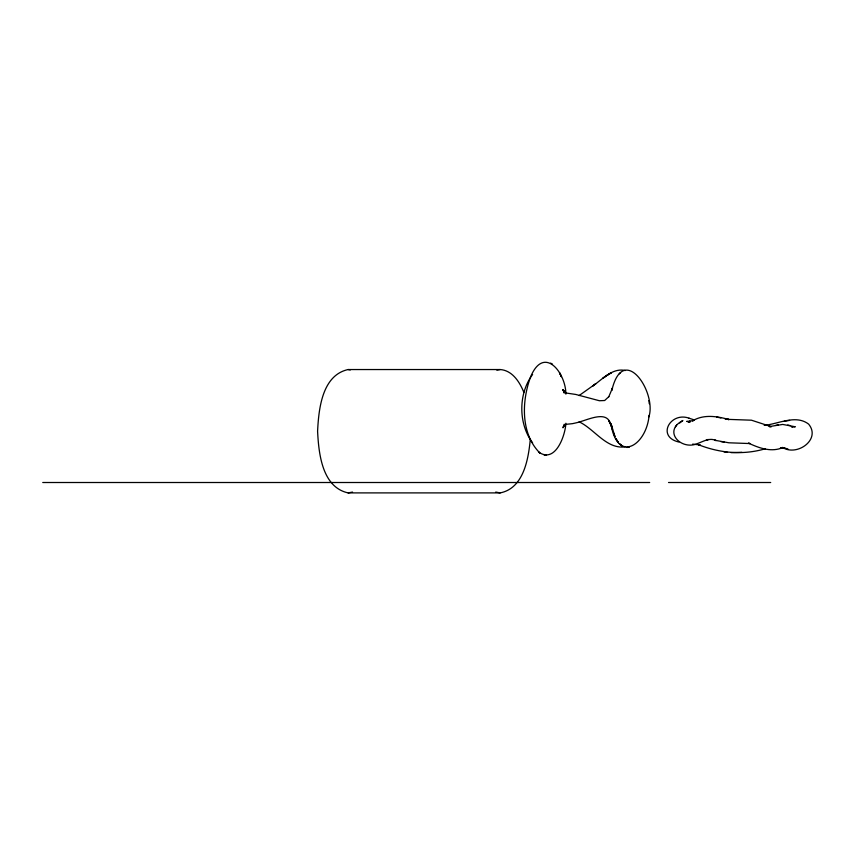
<?xml version="1.0" encoding="UTF-8"?>
<svg xmlns="http://www.w3.org/2000/svg" width="855" height="855" viewBox="0 0 855 855"><rect width="100%" height="100%" fill="white"/><g stroke="black" fill="none" stroke-linecap="round" stroke-linejoin="round"><path stroke-width="1.28" d="M530.346 438.701C528.518 458.665 523.773 488.312 500.164 492.897L348.103 492.897C321.961 487.147 318.691 453.129 317.59 431.219C318.691 409.31 321.961 375.281 348.103 369.542L500.164 369.542C512.423 370.418 519.669 382.046 523.859 392.338M610.331 423.086L612.501 429.37L610.876 423.556C617.363 464.447 646.626 445.028 649.073 415.434M648.902 416.813C656.95 392.103 623.338 342.182 611.859 390.254L612.501 387.999L608.728 396.848M565.892 423.236C565.251 435.826 555.226 464.041 538.511 451.953L539.922 453.043C520.449 433.709 521.668 400.728 530.709 376.585C544.175 344.822 565.86 372.919 565.892 394.134M564.236 424.23L562.975 427.799L564.172 425.63L563.413 426.784C564.428 423.001 569.345 424.839 575.736 422.936C586.295 420.788 605.778 409.855 610.235 423.033L608.728 420.532L612.426 428.441M679.704 422.99L682.867 420.532C662.069 431.23 681.499 451.109 697.894 443.392C703.825 441.244 709.65 437.461 716.105 440.539L714.63 440.229L728.909 442.794L750.07 443.563L748.456 443.104C759.133 448.073 771.167 452.541 782.849 447.593M676.636 425.031L675.397 426.955M608.856 396.624L604.667 400.514L599.387 400.738L575.736 394.444L565.689 392.958L562.975 389.581L564.161 392.05M532.601 374.469C518.205 393.674 518.205 423.706 532.601 442.901M619.287 373.817L620.58 372.63M579.124 395.555L595.807 383.671L592.836 385.958C602.422 379.374 612.437 367.554 625.326 370.525M792.628 426.57L791.687 427.03L795.3 426.784L782.699 424.433L769.382 426.581M707.352 439.737L706.369 440.058L708.325 439.47L707.427 439.716M625.326 446.855C606.419 449.441 594.631 429.114 579.124 421.825M782.357 447.657L780.444 447.999L784.067 447.892L782.346 447.464L784.826 448.084L782.934 447.667C797.33 456.495 821.228 439.288 808.616 424.112C795.695 414.226 778.574 424.005 764.21 425.352M775.496 425.437L778.157 424.86M765.364 448.747C742.984 455.352 719.803 453.118 698.45 444.707L700.17 444.963L692.657 444.108M496.841 370.162L500.164 369.542M348.103 492.897L352.538 492.074M784.217 421.312L789.603 420.393M782.218 447.667L780.636 447.635L783.073 447.689M783.372 447.742L782.678 447.625M626.833 447.464L629.387 447.186M689.119 421.472L690.359 421.344L687.986 421.462L690.028 421.985M689.643 421.419L688.938 421.494L694.132 420.254L692.486 420.895C703.665 414.077 717.099 416.235 729.005 419.559L727.765 419.356L751.47 420.2L771.36 426.709L769.211 426.463L770.494 426.602M741.884 452.348L731.025 452.637M688.318 421.515L689.899 421.943L686.757 421.365L689.365 421.761M42.75 482.509L649.682 482.509M668.524 482.509L770.697 482.509M544.186 455.031L546.505 455.266M727.53 452.38L724.046 451.921M729.005 419.559L725.072 418.875L726.472 419.121M720.829 441.565L724.228 442.174M689.087 418.202C670.416 411.415 655.999 436.841 679.009 442.067M348.103 369.542L350.315 369.948M495.729 492.074L500.164 492.897M689.226 421.718L688.457 421.568M689.002 418.18L694.196 419.901M720.915 417.956L716.704 417.069M787.754 425.01L790.501 425.694M784.495 448.041L787.936 448.993M552.458 364.134L550.609 363.119M562.975 389.581L564.236 393.15M613.495 432.844L614.991 436.681L611.293 424.7L612.276 428.761M648.902 400.557L649.276 403.752M605.906 376.061L602.989 378.199L605.906 376.061M607.627 374.918L605.34 376.478L611.368 372.705L607.627 374.918M564.653 392.231L563.156 390.201L564.653 392.231M621.574 445.615L619.287 443.563L621.574 445.615M618.005 442.003L616.07 438.872L618.005 442.003M561.03 375.922L559.512 372.716L561.382 376.692L561.03 375.922M564.065 392.253L563.413 390.382L563.969 392.178"/></g></svg>
